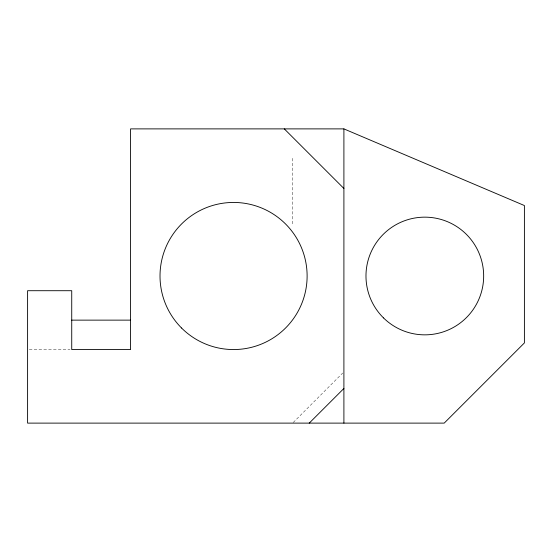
<?xml version="1.0" encoding="UTF-8"?>
<svg xmlns="http://www.w3.org/2000/svg" width="552" height="552" viewBox="0 0 552 552"><rect width="100%" height="100%" fill="white"/><g stroke="black" fill="none" stroke-linecap="round" stroke-linejoin="round"><path stroke-width="0.41" stroke-dasharray="2.76 2.07" d="M293.215 422.515L342.695 373.035M29.297 349.561L70.035 349.561M292.415 158.307L292.415 224.512"/><path stroke-width="0.83" d="M309.244 423.115L343.903 388.456M343.903 128.885L130.582 128.885L130.582 349.561L71.732 349.561L71.732 290.711L27.6 290.711L27.6 423.115L444.201 423.115L524.4 342.916L524.4 205.544L343.903 128.885L343.903 423.115M71.732 320.132L130.582 320.132M284.301 128.885L343.903 188.48M181.553 328.012A73.561 73.561 0 0 0 304.614 295.037A73.561 73.561 0 0 0 214.528 204.951A73.561 73.561 0 0 0 181.553 328.012M383.523 317.924A58.85 58.85 0 0 0 481.772 290.807A58.85 58.85 0 0 0 409.163 219.275A58.85 58.85 0 0 0 383.523 317.924"/></g></svg>
